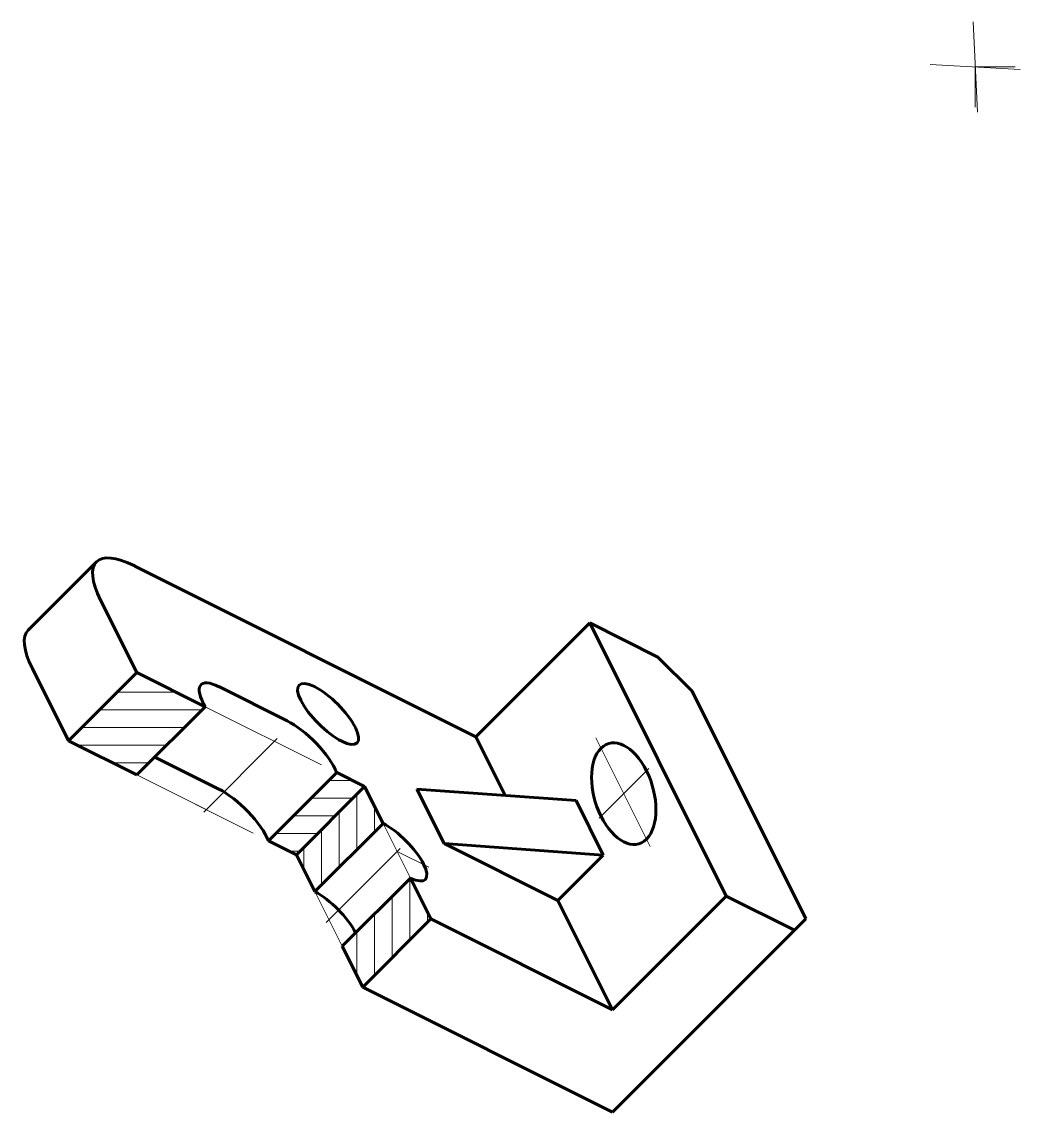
# Model space of a CAD drawing. Header units: millimetres. Extents: x 47 to 193, y -25 to 134.
import ezdxf

# ---------------------------------------------------------------- set-up
doc = ezdxf.new("R2010")
doc.units = ezdxf.units.MM
doc.linetypes.add('CENTER2', pattern=[28.575, 19.05, -3.175, 3.175, -3.175])
for name, color, linetype, lineweight in [('PV-21B', 7, 'Continuous', 60), ('ОСИ', 1, 'CENTER2', 20), ('ШТРИХОВКА', 7, 'Continuous', 20)]:
    doc.layers.add(name, color=color, linetype=linetype, lineweight=lineweight)

# ---------------------------------------------------------------- blocks, each defined once
blk = doc.blocks.new('*U8')
at = {"layer": 'PV-21B'}
for p, q in [((47.78, 45.35, 93.13), (57.78, 55.35, 113.13)), ((113.39, 29.75, 143.13), (63.39, 54.75, 118.13)), ((58.39, 49.75, 108.13), (63.68, 39.15, 102.84)), ((113.39, 29.75, 143.13), (130.05, 46.41, 176.47)), ((130.05, 46.41, 176.47), (150.05, 6.41, 156.47)), ((140.05, 41.41, 181.47), (130.05, 46.41, 176.47)), ((145.05, 36.41, 181.47), (140.05, 41.41, 181.47)), ((48.39, 39.75, 88.13), (53.68, 29.15, 82.84)), ((53.68, 29.15, 82.84), (63.68, 39.15, 102.84)), ((63.68, 39.15, 102.84), (73.72, 34.14, 107.86)), ((75.72, 37.08, 112.8), (85.72, 32.08, 117.8)), ((161.72, 3.08, 164.8), (145.05, 36.41, 181.47)), ((73.72, 34.14, 107.86), (63.72, 24.14, 87.86)), ((63.72, 24.14, 87.86), (53.68, 29.15, 82.84)), ((117.68, 21.15, 138.84), (113.39, 29.75, 143.13)), ((66.35, 26.76, 93.11), (75.72, 22.08, 97.8)), ((82.98, 14.51, 97.48), (92.98, 24.51, 117.48)), ((92.98, 24.51, 117.48), (97.08, 22.45, 119.54)), ((87.08, 12.45, 99.54), (97.08, 22.45, 119.54)), ((97.08, 22.45, 119.54), (99.79, 17.05, 116.83)), ((108.72, 14.08, 122.8), (104.72, 22.08, 126.8)), ((128.05, 20.41, 148.47), (104.72, 22.08, 126.8)), ((132.05, 12.41, 144.47), (128.05, 20.41, 148.47)), ((99.79, 17.05, 116.83), (89.79, 7.05, 96.83)), ((87.08, 12.45, 99.54), (82.98, 14.51, 97.48)), ((108.72, 14.08, 122.8), (125.39, 5.75, 131.13)), ((132.05, 12.41, 144.47), (108.72, 14.08, 122.8)), ((89.79, 7.05, 96.83), (87.08, 12.45, 99.54)), ((125.39, 5.75, 131.13), (132.05, 12.41, 144.47)), ((93.79, -0.95, 92.83), (103.79, 9.05, 112.83)), ((103.79, 9.05, 112.83), (106.79, 3.05, 109.83)), ((133.39, -10.25, 123.13), (150.05, 6.41, 156.47)), ((150.05, 6.41, 156.47), (160.05, 1.41, 161.47)), ((133.39, -10.25, 123.13), (125.39, 5.75, 131.13)), ((106.79, 3.05, 109.83), (96.79, -6.95, 89.83)), ((106.79, 3.05, 109.83), (133.39, -10.25, 123.13)), ((160.05, 1.41, 161.47), (161.72, 3.08, 164.8)), ((133.39, -25.25, 108.13), (160.05, 1.41, 161.47)), ((96.79, -6.95, 89.83), (93.79, -0.95, 92.83)), ((96.79, -6.95, 89.83), (133.39, -25.25, 108.13))]:
    blk.add_line(p, q, dxfattribs=at)
at = {"layer": 'PV-21B', "extrusion": (-0.57735, -0.57735, 0.57735)}
for centre, start_param in [((68.39, 44.75, 113.13), -0.785398), ((58.39, 34.75, 93.13), 0)]:
    blk.add_ellipse(centre, major_axis=(-10.61, 10.61), ratio=0.57735, start_param=start_param, end_param=0.785398, dxfattribs=at)
at = {"layer": 'PV-21B', "extrusion": (0.57735, 0.57735, -0.57735)}
for centre, major_axis, start_param, end_param in [((78.05, 32.41, 110.47), (-4.95, 4.95), -0.912347, 0.785398), ((91.72, 33.08, 124.8), (-4.24, 4.24), -3.926991, 2.356194), ((88.05, 27.41, 115.47), (4.95, -4.95), -2.356194, -0.658449), ((135.05, 21.41, 156.47), (0, -7.07, -7.07), -5.497787, 0.785398), ((78.05, 17.41, 95.47), (4.95, -4.95), -2.356194, -0.658449), ((101.72, 13.08, 114.8), (4.24, -4.24), -2.339453, 0.768657), ((91.72, 3.08, 94.8), (4.24, -4.24), -2.339453, -0.768657)]:
    blk.add_ellipse(centre, major_axis=major_axis, ratio=0.57735, start_param=start_param, end_param=end_param, dxfattribs=at)

msp = doc.modelspace()

# ---------------------------------------------------------------- hatches: boundary and pattern name
at = {"layer": 'ШТРИХОВКА', "extrusion": (-0.57735, -0.57735, 0.57735)}
h = msp.add_hatch(dxfattribs=at)
h.set_pattern_fill('ANSI31', color=256, angle=15)
h.paths.add_polyline_path([(27.99, 132.1), (17.34, 125.95), (17.34, 101.45), (27.99, 107.6)])
h.paths.add_polyline_path([(52.77, 146.4), (48.42, 143.89), (48.42, 119.39), (52.77, 121.91)])
h = msp.add_hatch(dxfattribs=at)
h.set_pattern_fill('ANSI31', color=256, angle=75)
h.paths.add_polyline_path([(58.51, 143.09), (52.77, 146.4), (52.77, 121.91), (58.51, 118.59)])
h.paths.add_polyline_path([(73.36, 134.52), (66.99, 138.19), (66.99, 113.7), (73.36, 110.02)])

# ---------------------------------------------------------------- linework, layer by layer
at = {"layer": 'ОСИ'}
for p, q in [((186.87, 121.24, 29.64), (186.23, 134.47, 30.29)), ((193.13, 127.5, 30.38), (179.93, 128.22, 29.65)), ((186.52, 127.88, 30), (192.38, 127.88, 30)), ((186.52, 127.88, 30), (186.52, 121.96, 30))]:
    msp.add_line(p, q, dxfattribs=at)
at = {"layer": 'ОСИ', "extrusion": (-0.57735, -0.57735, 0.57735)}
for p, q in [((73.72, 34.14, 107.86), (92.98, 24.51, 117.48)), ((73.49, 18.71, 92.2), (84.27, 29.49, 113.76)), ((130.96, 29.59, 160.56), (138.93, 13.66, 152.59)), ((63.72, 24.14, 87.86), (82.98, 14.51, 97.48)), ((63.72, 24.14, 87.86), (73.85, 19.07, 92.92)), ((131.46, 17.82, 149.29), (138.74, 25.1, 163.83)), ((99.79, 17.05, 116.83), (103.79, 9.05, 112.83)), ((99.79, 17.05, 116.83), (101.84, 12.93, 114.78)), ((102.26, 13.35, 115.61), (91.43, 2.52, 93.95)), ((101.84, 12.93, 114.78), (106.46, 10.63, 117.08)), ((89.79, 7.05, 96.83), (93.79, -0.95, 92.83))]:
    msp.add_line(p, q, dxfattribs=at)

# ---------------------------------------------------------------- block references
at = {"layer": 'ОСИ'}
msp.add_blockref('*U8', (0, 0), dxfattribs=at)

doc.saveas('drawing.dxf')
